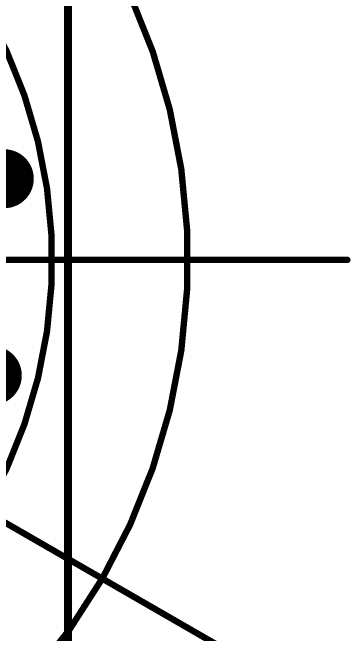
# Model space of a CAD drawing. Extents: x -31.8 to 25.5, y -33 to 25.5.
# Drawn here: x 14.74 to 25.5, y -11.94 to 7.89 of the extents above; entities that cross this region are included whole.
import ezdxf

# ---------------------------------------------------------------- set-up
doc = ezdxf.new("R2010")
doc.units = 0
for name, color, linetype in [('1', 12, 'CONTINUOUS'), ('16', 132, 'CONTINUOUS'), ('17', 110, 'CONTINUOUS'), ('20', 53, 'CONTINUOUS'), ('21', 41, 'CONTINUOUS'), ('51', 53, 'CONTINUOUS')]:
    doc.layers.add(name, color=color, linetype=linetype)

# ---------------------------------------------------------------- blocks, each defined once
blk = doc.blocks.new('ROUNDP')
at = {"const_width": 0.5}
blk.add_lwpolyline([(0, -0.25, 1), (0, 0.25, 1), (0, -0.25)], format="xyb", dxfattribs=at)

msp = doc.modelspace()

# ---------------------------------------------------------------- linework, layer by layer
at = {"layer": '1', "const_width": 0.254}
msp.add_lwpolyline([(16.51, 21.59), (16.51, -16.51)], dxfattribs=at)
at = {"layer": '16', "const_width": 0.254}
msp.add_lwpolyline([(16.51, 21.59), (16.51, -16.51)], dxfattribs=at)
at = {"layer": '20', "const_width": 0.254}
msp.add_lwpolyline([(16.51, -13.97), (16.51, 19.05)], dxfattribs=at)
at = {"layer": '21', "const_width": 0.2032}
msp.add_lwpolyline([(0, -16.002, 1), (0, 16.002, 1), (0, -16.002)], format="xyb", dxfattribs=at)
at = {"layer": '51'}
for points, const_width in [([(0, -20.32, 1), (0, 20.32, 1), (0, -20.32)], 0.2032), ([(25.4, -0.0508, 1), (25.4, 0.0508)], 0.1016)]:
    msp.add_lwpolyline(points, format="xyb", dxfattribs=dict(at, const_width=const_width))
at = {"layer": '51', "const_width": 0.2032}
for points in [[(0, 0), (25.4, 0)], [(0, 0), (21.9964, -12.7)]]:
    msp.add_lwpolyline(points, dxfattribs=at)

# ---------------------------------------------------------------- block references
at = {"layer": '17', "xscale": 1.8796, "yscale": 1.8796}
for p, rotation in [((14.478, 2.5856), 300), ((14.478, 2.5856), 300), ((14.097, -3.6854), 240), ((14.097, -3.6854), 240)]:
    msp.add_blockref('ROUNDP', p, dxfattribs=dict(at, rotation=rotation))

doc.saveas('drawing.dxf')
